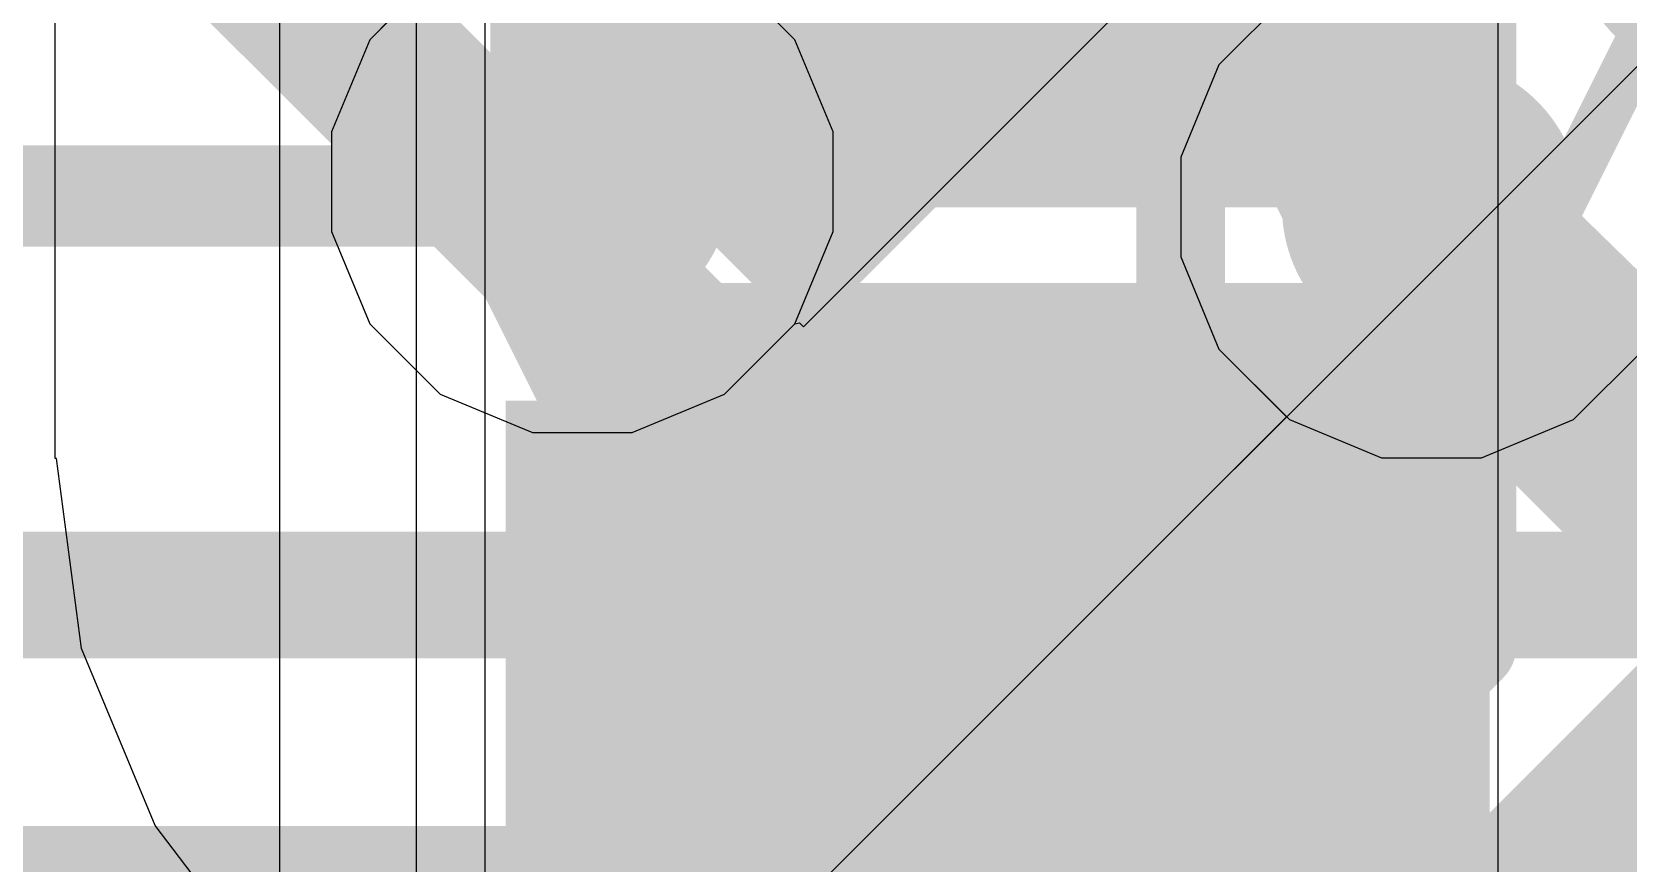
# Model space of a CAD drawing. Header units: inches. Extents: x -6 to 283, y -12 to 154.
# Drawn here: x 40.506 to 42.107, y 9.477 to 10.311 of the extents above; entities that cross this region are included whole.
import ezdxf

# ---------------------------------------------------------------- set-up
doc = ezdxf.new("R2010")
doc.units = ezdxf.units.IN
for name, color, linetype in [('Bottom Layer', 5, 'Continuous'), ('Bottom Overlay', 54, 'Continuous'), ('Bottom Paste', 16, 'Continuous'), ('Bottom Solder', 6, 'Continuous'), ('Drill Drawing', 1, 'Continuous'), ('GND-1', 16, 'Continuous'), ('PWR-2', 130, 'Continuous'), ('Signal L1', 76, 'Continuous'), ('Signal L2', 6, 'Continuous'), ('Top Layer', 1, 'Continuous'), ('Top Overlay', 2, 'Continuous'), ('Top Paste', 8, 'Continuous'), ('Top Solder', 216, 'Continuous'), ('Via Holes', 16, 'Continuous')]:
    doc.layers.add(name, color=color, linetype=linetype)

# ---------------------------------------------------------------- blocks, each defined once
blk = doc.blocks.new('R___0201_133')
at = {"layer": 'Top Layer'}
for points in [[(-0.40999791, 0.18499963), (-0.13999845, 0.18499963), (-0.13999845, -0.18499963), (-0.40999791, -0.18499963)], [(0.14000099, 0.18499963), (0.41000045, 0.18499963), (0.41000045, -0.18499963), (0.14000099, -0.18499963)]]:
    blk.add_hatch(color=1, dxfattribs=at).paths.add_polyline_path(points)
at = {"layer": 'Top Paste'}
for points in [[(-0.40999791, 0.18499963), (-0.13999845, 0.18499963), (-0.13999845, -0.18499963), (-0.40999791, -0.18499963)], [(0.14000099, 0.18499963), (0.41000045, 0.18499963), (0.41000045, -0.18499963), (0.14000099, -0.18499963)]]:
    blk.add_hatch(color=8, dxfattribs=at).paths.add_polyline_path(points)
at = {"layer": 'Top Solder'}
for points in [[(-0.46499907, 0.24000079), (-0.08499729, 0.24000079), (-0.08499729, -0.24000079), (-0.46499907, -0.24000079)], [(0.08499983, 0.24000079), (0.46500161, 0.24000079), (0.46500161, -0.24000079), (0.08499983, -0.24000079)]]:
    blk.add_hatch(color=216, dxfattribs=at).paths.add_polyline_path(points)
at = {"layer": 'Top Overlay'}
for points in [[(0.4826, 0.254, 0.127, 0.127, 0), (-0.4826, 0.254, 0.127, 0.127, 0)], [(-0.4826, 0.254, 0.127, 0.127, 0), (-0.4826, -0.254, 0.127, 0.127, 0)], [(0.4826, 0.254, 0.127, 0.127, 0), (0.4826, -0.254, 0.127, 0.127, 0)], [(0.4826, -0.254, 0.127, 0.127, 0), (-0.4826, -0.254, 0.127, 0.127, 0)]]:
    blk.add_lwpolyline(points, format="xyseb", dxfattribs=at)
for points in [[(-0.51435, 0.254, 0.0635, 0.0635, 1), (-0.4508499999999999, 0.254, 0.0635, 0.0635, 1)], [(-0.51435, 0.254, 0.0635, 0.0635, 1), (-0.4508499999999999, 0.254, 0.0635, 0.0635, 1)], [(0.4508499999999999, 0.254, 0.0635, 0.0635, 1), (0.51435, 0.254, 0.0635, 0.0635, 1)], [(0.4508499999999999, 0.254, 0.0635, 0.0635, 1), (0.51435, 0.254, 0.0635, 0.0635, 1)], [(-0.51435, -0.254, 0.0635, 0.0635, 1), (-0.4508499999999999, -0.254, 0.0635, 0.0635, 1)], [(-0.51435, -0.254, 0.0635, 0.0635, 1), (-0.4508499999999999, -0.254, 0.0635, 0.0635, 1)], [(0.4508499999999999, -0.254, 0.0635, 0.0635, 1), (0.51435, -0.254, 0.0635, 0.0635, 1)], [(0.4508499999999999, -0.254, 0.0635, 0.0635, 1), (0.51435, -0.254, 0.0635, 0.0635, 1)]]:
    blk.add_lwpolyline(points, format="xyseb", close=True, dxfattribs=at)
blk = doc.blocks.new('R___0201_167')
at = {"layer": 'Top Layer'}
for points in [[(-0.40999791, 0.18499963), (-0.13999845, 0.18499963), (-0.13999845, -0.18499963), (-0.40999791, -0.18499963)], [(0.14000099, 0.18499963), (0.41000045, 0.18499963), (0.41000045, -0.18499963), (0.14000099, -0.18499963)]]:
    blk.add_hatch(color=1, dxfattribs=at).paths.add_polyline_path(points)
at = {"layer": 'Top Paste'}
for points in [[(-0.40999791, 0.18499963), (-0.13999845, 0.18499963), (-0.13999845, -0.18499963), (-0.40999791, -0.18499963)], [(0.14000099, 0.18499963), (0.41000045, 0.18499963), (0.41000045, -0.18499963), (0.14000099, -0.18499963)]]:
    blk.add_hatch(color=8, dxfattribs=at).paths.add_polyline_path(points)
at = {"layer": 'Top Solder'}
for points in [[(-0.46499907, 0.24000079), (-0.08499729, 0.24000079), (-0.08499729, -0.24000079), (-0.46499907, -0.24000079)], [(0.08499983, 0.24000079), (0.46500161, 0.24000079), (0.46500161, -0.24000079), (0.08499983, -0.24000079)]]:
    blk.add_hatch(color=216, dxfattribs=at).paths.add_polyline_path(points)
at = {"layer": 'Top Overlay'}
for points in [[(-0.4826, 0.254, 0.127, 0.127, 0), (0.4826, 0.254, 0.127, 0.127, 0)], [(-0.4826, -0.254, 0.127, 0.127, 0), (-0.4826, 0.254, 0.127, 0.127, 0)], [(0.4826, -0.254, 0.127, 0.127, 0), (0.4826, 0.254, 0.127, 0.127, 0)], [(-0.4826, -0.254, 0.127, 0.127, 0), (0.4826, -0.254, 0.127, 0.127, 0)]]:
    blk.add_lwpolyline(points, format="xyseb", dxfattribs=at)
for points in [[(-0.51435, 0.254, 0.0635, 0.0635, 1), (-0.4508499999999999, 0.254, 0.0635, 0.0635, 1)], [(-0.51435, 0.254, 0.0635, 0.0635, 1), (-0.4508499999999999, 0.254, 0.0635, 0.0635, 1)], [(0.4508499999999999, 0.254, 0.0635, 0.0635, 1), (0.51435, 0.254, 0.0635, 0.0635, 1)], [(0.4508499999999999, 0.254, 0.0635, 0.0635, 1), (0.51435, 0.254, 0.0635, 0.0635, 1)], [(-0.51435, -0.254, 0.0635, 0.0635, 1), (-0.4508499999999999, -0.254, 0.0635, 0.0635, 1)], [(-0.51435, -0.254, 0.0635, 0.0635, 1), (-0.4508499999999999, -0.254, 0.0635, 0.0635, 1)], [(0.4508499999999999, -0.254, 0.0635, 0.0635, 1), (0.51435, -0.254, 0.0635, 0.0635, 1)], [(0.4508499999999999, -0.254, 0.0635, 0.0635, 1), (0.51435, -0.254, 0.0635, 0.0635, 1)]]:
    blk.add_lwpolyline(points, format="xyseb", close=True, dxfattribs=at)
blk = doc.blocks.new('C___0603_B_383')
at = {"layer": 'Bottom Layer'}
blk.add_hatch(color=5, dxfattribs=at).paths.add_polyline_path([(-1.143, -0.4445), (-1.143, 0.4445), (-0.3809999999999999, 0.4445), (-0.3809999999999999, -0.4445)])
at = {"layer": 'Bottom Paste'}
blk.add_hatch(color=16, dxfattribs=at).paths.add_polyline_path([(-1.143, -0.4445), (-1.143, 0.4445), (-0.3809999999999999, 0.4445), (-0.3809999999999999, -0.4445)])
at = {"layer": 'Bottom Solder'}
blk.add_hatch(color=6, dxfattribs=at).paths.add_polyline_path([(-1.20299988, -0.50449988), (-1.20299988, 0.50449988), (-0.3210001199999999, 0.50449988), (-0.3210001199999999, -0.50449988)])
at = {"layer": 'Bottom Overlay'}
for points in [[(-0.4571999999999999, 0.5334, 0.127, 0.127, 0), (-1.2446, 0.5334, 0.127, 0.127, 0)], [(-1.2446, 0.5334, 0.127, 0.127, 0), (-1.2446, -0.5334, 0.127, 0.127, 0)]]:
    blk.add_lwpolyline(points, format="xyseb", dxfattribs=at)
for points in [[(-1.27635, 0.5334, 0.0635, 0.0635, 1), (-1.21285, 0.5334, 0.0635, 0.0635, 1)], [(-1.27635, 0.5334, 0.0635, 0.0635, 1), (-1.21285, 0.5334, 0.0635, 0.0635, 1)], [(-0.4889499999999999, 0.5334, 0.0635, 0.0635, 1), (-0.42545, 0.5334, 0.0635, 0.0635, 1)]]:
    blk.add_lwpolyline(points, format="xyseb", close=True, dxfattribs=at)
blk = doc.blocks.new('C___0603_B_412')
at = {"layer": 'Bottom Layer'}
blk.add_hatch(color=5, dxfattribs=at).paths.add_polyline_path([(-1.143, -0.4445), (-1.143, 0.4445), (-0.3809999999999999, 0.4445), (-0.3809999999999999, -0.4445)])
at = {"layer": 'Bottom Paste'}
blk.add_hatch(color=16, dxfattribs=at).paths.add_polyline_path([(-1.143, -0.4445), (-1.143, 0.4445), (-0.3809999999999999, 0.4445), (-0.3809999999999999, -0.4445)])
at = {"layer": 'Bottom Solder'}
blk.add_hatch(color=6, dxfattribs=at).paths.add_polyline_path([(-1.20299988, -0.50449988), (-1.20299988, 0.50449988), (-0.3210001199999999, 0.50449988), (-0.3210001199999999, -0.50449988)])
at = {"layer": 'Bottom Overlay'}
for points in [[(-1.2446, 0.5334, 0.127, 0.127, 0), (-1.2446, -0.5334, 0.127, 0.127, 0)], [(-0.4571999999999999, -0.5334, 0.127, 0.127, 0), (-1.2446, -0.5334, 0.127, 0.127, 0)]]:
    blk.add_lwpolyline(points, format="xyseb", dxfattribs=at)
for points in [[(-1.27635, -0.5334, 0.0635, 0.0635, 1), (-1.21285, -0.5334, 0.0635, 0.0635, 1)], [(-1.27635, -0.5334, 0.0635, 0.0635, 1), (-1.21285, -0.5334, 0.0635, 0.0635, 1)], [(-0.4889499999999999, -0.5334, 0.0635, 0.0635, 1), (-0.42545, -0.5334, 0.0635, 0.0635, 1)]]:
    blk.add_lwpolyline(points, format="xyseb", close=True, dxfattribs=at)

msp = doc.modelspace()

# ---------------------------------------------------------------- hatches: boundary and pattern name
at = {"layer": 'GND-1'}
h = msp.add_hatch(color=16, dxfattribs=at)
edge = h.paths.add_edge_path()
edge.add_arc((42.1999791, 10.41328118), 0.1499997, 0, 360)
h = msp.add_hatch(color=16, dxfattribs=at)
edge = h.paths.add_edge_path()
edge.add_arc((41.05805606, 10.16081534), 0.1499997, 0, 360)
h = msp.add_hatch(color=16, dxfattribs=at)
edge = h.paths.add_edge_path()
edge.add_arc((41.90998222, 10.1354636), 0.1499997, 0, 360)
at = {"layer": 'Signal L1'}
h = msp.add_hatch(color=76, dxfattribs=at)
edge = h.paths.add_edge_path()
edge.add_arc((42.1999791, 10.41328118), 0.1499997, 0, 360)
h = msp.add_hatch(color=76, dxfattribs=at)
edge = h.paths.add_edge_path()
edge.add_arc((41.05805606, 10.16081534), 0.1499997, 0, 360)
h = msp.add_hatch(color=76, dxfattribs=at)
edge = h.paths.add_edge_path()
edge.add_arc((41.90998222, 10.1354636), 0.1499997, 0, 360)
at = {"layer": 'Top Layer'}
h = msp.add_hatch(color=1, dxfattribs=at)
edge = h.paths.add_edge_path()
edge.add_arc((42.1999791, 10.41328118), 0.1499997, 0, 360)
h = msp.add_hatch(color=1, dxfattribs=at)
edge = h.paths.add_edge_path()
edge.add_arc((41.05805606, 10.16081534), 0.1499997, 0, 360)
h = msp.add_hatch(color=1, dxfattribs=at)
edge = h.paths.add_edge_path()
edge.add_arc((41.90998222, 10.1354636), 0.1499997, 0, 360)
at = {"layer": 'Via Holes'}
h = msp.add_hatch(color=7, dxfattribs=at)
edge = h.paths.add_edge_path()
edge.add_arc((41.05805606, 10.16081534), 0.07499858, 0, 360)
h = msp.add_hatch(color=7, dxfattribs=at)
edge = h.paths.add_edge_path()
edge.add_arc((41.90998222, 10.1354636), 0.07499858, 0, 360)

# ---------------------------------------------------------------- linework, layer by layer
at = {"layer": 'Bottom Layer'}
for p, q in [((41.97663436, 11.39259342), (41.97663436, 7.709593419999999)), ((40.96063435999999, 7.64737358), (40.96063435999999, 10.88043036)), ((40.75415013999999, 10.607802), (40.75415013999999, 7.416708559999999)), ((40.89161494, 7.473650279999999), (40.89161494, 10.607802))]:
    msp.add_line(p, q, dxfattribs=at)
at = {"layer": 'Drill Drawing'}
for points in [[(41.9459791, 10.66728118, 0.0508, 0.0508, 0), (42.1999791, 10.15928118, 0.0508, 0.0508, 0)], [(40.80405606, 10.41481534, 0.0508, 0.0508, 0), (41.05805606, 9.90681534, 0.0508, 0.0508, 0)], [(41.05805606, 9.90681534, 0.0508, 0.0508, 0), (41.31205606, 10.41481534, 0.0508, 0.0508, 0)], [(41.65598222, 10.3894636, 0.0508, 0.0508, 0), (41.90998222, 9.8814636, 0.0508, 0.0508, 0)], [(41.90998222, 9.8814636, 0.0508, 0.0508, 0), (42.16398221999999, 10.3894636, 0.0508, 0.0508, 0)]]:
    msp.add_lwpolyline(points, format="xyseb", dxfattribs=at)
for points in [[(41.04535606, 9.90681534, 0.0254, 0.0254, 1), (41.07075605999999, 9.90681534, 0.0254, 0.0254, 1)], [(41.04535606, 9.90681534, 0.0254, 0.0254, 1), (41.07075605999999, 9.90681534, 0.0254, 0.0254, 1)], [(41.89728222, 9.8814636, 0.0254, 0.0254, 1), (41.92268221999999, 9.8814636, 0.0254, 0.0254, 1)], [(41.89728222, 9.8814636, 0.0254, 0.0254, 1), (41.92268221999999, 9.8814636, 0.0254, 0.0254, 1)]]:
    msp.add_lwpolyline(points, format="xyseb", close=True, dxfattribs=at)
at = {"layer": 'GND-1'}
for p, q in [((40.91553666, 10.37411184), (40.84475956, 10.30333474)), ((41.27135256, 10.30333474), (41.20057546, 10.37411184)), ((41.76746282, 10.3487601), (41.69668572, 10.277983)), ((40.84475956, 10.30333474), (40.80645636, 10.21086096)), ((41.30965576, 10.21086096), (41.27135256, 10.30333474)), ((41.69668572, 10.277983), (41.65838252, 10.18550922)), ((40.80645636, 10.21086096), (40.80645636, 10.11076972)), ((41.30965576, 10.11076972), (41.30965576, 10.21086096)), ((41.65838252, 10.18550922), (41.65838252, 10.08541798)), ((40.80645636, 10.11076972), (40.84475956, 10.01829594)), ((41.27135256, 10.01829594), (41.30965576, 10.11076972)), ((41.65838252, 10.08541798), (41.69668572, 9.9929442)), ((40.84475956, 10.01829594), (40.91553666, 9.947518839999999)), ((41.20057546, 9.947518839999999), (41.27135256, 10.01829594)), ((41.69668572, 9.9929442), (41.76746282, 9.9221671)), ((42.05250161999999, 9.9221671), (42.12327871999999, 9.9929442)), ((40.91553666, 9.947518839999999), (41.00801044, 9.90921564)), ((41.10810168, 9.90921564), (41.20057546, 9.947518839999999)), ((41.76746282, 9.9221671), (41.8599366, 9.8838639)), ((41.96002784, 9.8838639), (42.05250161999999, 9.9221671)), ((41.00801044, 9.90921564), (41.10810168, 9.90921564)), ((41.8599366, 9.8838639), (41.96002784, 9.8838639))]:
    msp.add_line(p, q, dxfattribs=at)
at = {"layer": 'PWR-2'}
for points in [[(40.73037574, 10.40030686, 0.1778, 0.1778, 0), (41.16048918, 9.97019342, 0.1778, 0.1778, 0)], [(41.16048918, 9.97019342, 0.1778, 0.1778, 0), (42.00645142, 9.97019342, 0.1778, 0.1778, 0)], [(42.00645142, 9.97019342, 0.1778, 0.1778, 0), (50.79812293999999, 1.1785219, 0.1778, 0.1778, 0)]]:
    msp.add_lwpolyline(points, format="xyseb", dxfattribs=at)
for points in [[(41.11603917999999, 9.97019342, 0.08889999999999999, 0.08889999999999999, 1), (41.20493918, 9.97019342, 0.08889999999999999, 0.08889999999999999, 1)], [(41.11603917999999, 9.97019342, 0.08889999999999999, 0.08889999999999999, 1), (41.20493918, 9.97019342, 0.08889999999999999, 0.08889999999999999, 1)], [(41.96200142, 9.97019342, 0.08889999999999999, 0.08889999999999999, 1), (42.05090142, 9.97019342, 0.08889999999999999, 0.08889999999999999, 1)], [(41.96200142, 9.97019342, 0.08889999999999999, 0.08889999999999999, 1), (42.05090142, 9.97019342, 0.08889999999999999, 0.08889999999999999, 1)]]:
    msp.add_lwpolyline(points, format="xyseb", close=True, dxfattribs=at)
at = {"layer": 'Signal L1'}
for points in [[(41.41032612, 10.70063646, 0.08889999999999999, 0.08889999999999999, 0), (41.9482397, 10.17458214, 0.08889999999999999, 0.08889999999999999, 0)], [(41.90998222, 10.1354636, 0.08889999999999999, 0.08889999999999999, 0), (41.94951478, 10.173335, 0.08889999999999999, 0.08889999999999999, 0)], [(41.9482397, 10.17458214, 0.08889999999999999, 0.08889999999999999, 0), (41.94824223999999, 10.1745796, 0.08889999999999999, 0.08889999999999999, 0)], [(41.94824223999999, 10.1745796, 0.08889999999999999, 0.08889999999999999, 0), (41.94951478, 10.173335, 0.08889999999999999, 0.08889999999999999, 0)], [(41.94951478, 10.173335, 0.08889999999999999, 0.08889999999999999, 0), (41.94951732, 10.17333754, 0.08889999999999999, 0.08889999999999999, 0)], [(36.95024868, 10.14642878, 0.1016, 0.1016, 0), (41.05805606, 10.14642878, 0.1016, 0.1016, 0)], [(36.95050776, 9.746084139999999, 0.127, 0.127, 0), (42.54331344, 9.746084139999999, 0.127, 0.127, 0)], [(32.94669814, 9.47007758, 0.08889999999999999, 0.08889999999999999, 0), (43.64464982, 9.47007758, 0.08889999999999999, 0.08889999999999999, 0)]]:
    msp.add_lwpolyline(points, format="xyseb", dxfattribs=at)
for points in [[(41.9260147, 10.17458214, 0.04445, 0.04445, 1), (41.9704647, 10.17458214, 0.04445, 0.04445, 1)], [(41.9260147, 10.17458214, 0.04445, 0.04445, 1), (41.9704647, 10.17458214, 0.04445, 0.04445, 1)], [(41.92601723999999, 10.1745796, 0.04445, 0.04445, 1), (41.97046724, 10.1745796, 0.04445, 0.04445, 1)], [(41.92601723999999, 10.1745796, 0.04445, 0.04445, 1), (41.97046724, 10.1745796, 0.04445, 0.04445, 1)], [(41.92728978, 10.173335, 0.04445, 0.04445, 1), (41.97173978, 10.173335, 0.04445, 0.04445, 1)], [(41.92728978, 10.173335, 0.04445, 0.04445, 1), (41.97173978, 10.173335, 0.04445, 0.04445, 1)], [(41.92728978, 10.173335, 0.04445, 0.04445, 1), (41.97173978, 10.173335, 0.04445, 0.04445, 1)], [(41.92729232, 10.17333754, 0.04445, 0.04445, 1), (41.97174232, 10.17333754, 0.04445, 0.04445, 1)], [(41.03265605999999, 10.14642878, 0.0508, 0.0508, 1), (41.08345606, 10.14642878, 0.0508, 0.0508, 1)], [(41.88775722, 10.1354636, 0.04445, 0.04445, 1), (41.93220722, 10.1354636, 0.04445, 0.04445, 1)]]:
    msp.add_lwpolyline(points, format="xyseb", close=True, dxfattribs=at)
at = {"layer": 'Signal L2'}
for points in [[(39.7593439, 7.083717099999999, 0.08889999999999999, 0.08889999999999999, 0), (43.26883142, 10.59320462, 0.08889999999999999, 0.08889999999999999, 0)], [(41.9505511, 9.6946085, 0.08889999999999999, 0.08889999999999999, 0), (41.9505511, 10.57348914, 0.08889999999999999, 0.08889999999999999, 0)], [(41.6584511, 9.81559886, 0.08889999999999999, 0.08889999999999999, 0), (41.6584511, 10.45249878, 0.08889999999999999, 0.08889999999999999, 0)], [(39.20076742, 7.357915179999999, 0.08889999999999999, 0.08889999999999999, 0), (41.6584511, 9.81559886, 0.08889999999999999, 0.08889999999999999, 0)], [(39.49286742, 7.23692482, 0.08889999999999999, 0.08889999999999999, 0), (41.9505511, 9.6946085, 0.08889999999999999, 0.08889999999999999, 0)]]:
    msp.add_lwpolyline(points, format="xyseb", dxfattribs=at)
for points in [[(41.6362261, 9.81559886, 0.04445, 0.04445, 1), (41.6806761, 9.81559886, 0.04445, 0.04445, 1)], [(41.6362261, 9.81559886, 0.04445, 0.04445, 1), (41.6806761, 9.81559886, 0.04445, 0.04445, 1)], [(41.9283261, 9.6946085, 0.04445, 0.04445, 1), (41.9727761, 9.6946085, 0.04445, 0.04445, 1)], [(41.9283261, 9.6946085, 0.04445, 0.04445, 1), (41.9727761, 9.6946085, 0.04445, 0.04445, 1)]]:
    msp.add_lwpolyline(points, format="xyseb", close=True, dxfattribs=at)
at = {"layer": 'Top Layer'}
for p, q in [((46.09576251999999, 14.256258), (41.02593014, 9.18642562)), ((40.52926616, 9.883170479999999), (40.52926616, 10.64968914)), ((41.27979044, 10.01531906), (41.72102146, 10.45655008)), ((41.76746282, 10.3487601), (41.69668572, 10.277983)), ((40.86674834, 10.32532352), (40.84475956, 10.30333474)), ((40.84475956, 10.30333474), (40.80645636, 10.21086096)), ((41.69668572, 10.277983), (41.65838252, 10.18550922)), ((40.80645636, 10.21086096), (40.80645636, 10.11076972)), ((41.65838252, 10.18550922), (41.65838252, 10.08541798)), ((40.80645636, 10.11076972), (40.84475956, 10.01829594)), ((41.65838252, 10.08541798), (41.69668572, 9.9929442)), ((40.84475956, 10.01829594), (40.91553666, 9.947518839999999)), ((41.20057546, 9.947518839999999), (41.27135002, 10.0182934)), ((41.27135002, 10.0182934), (41.27590932, 10.01920018)), ((41.27590932, 10.01920018), (41.27979044, 10.01531906)), ((41.69668572, 9.9929442), (41.76456722, 9.9250627)), ((40.91553666, 9.947518839999999), (41.00801044, 9.90921564)), ((41.10810168, 9.90921564), (41.20057546, 9.947518839999999)), ((41.76456722, 9.9250627), (41.02987222, 9.1903677)), ((41.00801044, 9.90921564), (41.10810168, 9.90921564)), ((40.53068602, 9.883170479999999), (40.52926616, 9.883170479999999)), ((40.55579392, 9.69244696), (40.53068602, 9.883170479999999)), ((40.62941074, 9.51472062), (40.55579392, 9.69244696)), ((40.74651744, 9.36210726), (40.62941074, 9.51472062))]:
    msp.add_line(p, q, dxfattribs=at)
for points in [[(41.05805606, 10.16081534, 0.1524, 0.1524, 0), (41.83867679999999, 10.94143608, 0.1524, 0.1524, 0)], [(41.90998222, 10.1354636, 0.08889999999999999, 0.08889999999999999, 0), (41.94951732, 10.17333754, 0.08889999999999999, 0.08889999999999999, 0)], [(41.95644136, 10.16635, 0.08889999999999999, 0.08889999999999999, -0.008419777739564), (41.94951732, 10.17333754, 0.08889999999999999, 0.08889999999999999, 0)], [(41.95643882, 10.16634746, 0.08889999999999999, 0.08889999999999999, 0), (42.05974062, 10.06553994, 0.08889999999999999, 0.08889999999999999, 0)], [(42.05974062, 10.06553994, 0.08889999999999999, 0.08889999999999999, 0), (42.15708866, 9.97053886, 0.08889999999999999, 0.08889999999999999, 0)], [(40.5623903, 9.177977579999999, 0.254, 0.254, -0.198912367379658), (40.2702903, 9.883170479999999, 0.254, 0.254, 0)]]:
    msp.add_lwpolyline(points, format="xyseb", dxfattribs=at)
for points in [[(41.01995606, 10.16081534, 0.0762, 0.0762, 1), (41.09615606, 10.16081534, 0.0762, 0.0762, 1)], [(41.92729232, 10.17333754, 0.04445, 0.04445, 1), (41.97174232, 10.17333754, 0.04445, 0.04445, 1)], [(41.92729232, 10.17333754, 0.04445, 0.04445, 1), (41.97174232, 10.17333754, 0.04445, 0.04445, 1)], [(41.93421382, 10.16634746, 0.04445, 0.04445, 1), (41.97866381999999, 10.16634746, 0.04445, 0.04445, 1)], [(41.93421635999999, 10.16635, 0.04445, 0.04445, 1), (41.97866636, 10.16635, 0.04445, 0.04445, 1)], [(41.88775722, 10.1354636, 0.04445, 0.04445, 1), (41.93220722, 10.1354636, 0.04445, 0.04445, 1)], [(42.03751562, 10.06553994, 0.04445, 0.04445, 1), (42.08196562, 10.06553994, 0.04445, 0.04445, 1)], [(42.03751562, 10.06553994, 0.04445, 0.04445, 1), (42.08196562, 10.06553994, 0.04445, 0.04445, 1)]]:
    msp.add_lwpolyline(points, format="xyseb", close=True, dxfattribs=at)

# ---------------------------------------------------------------- block references
for name, p, rotation in [('C___0603_B_383', (40.64465835999999, 10.73219342), 180), ('R___0201_167', (41.12068992, 10.6156506), 315), ('C___0603_B_412', (40.66015236, 9.436793419999999), 180), ('R___0201_133', (42.47779413999999, 9.26469826), 135)]:
    msp.add_blockref(name, p, dxfattribs=dict(rotation=rotation))

doc.saveas('drawing.dxf')
